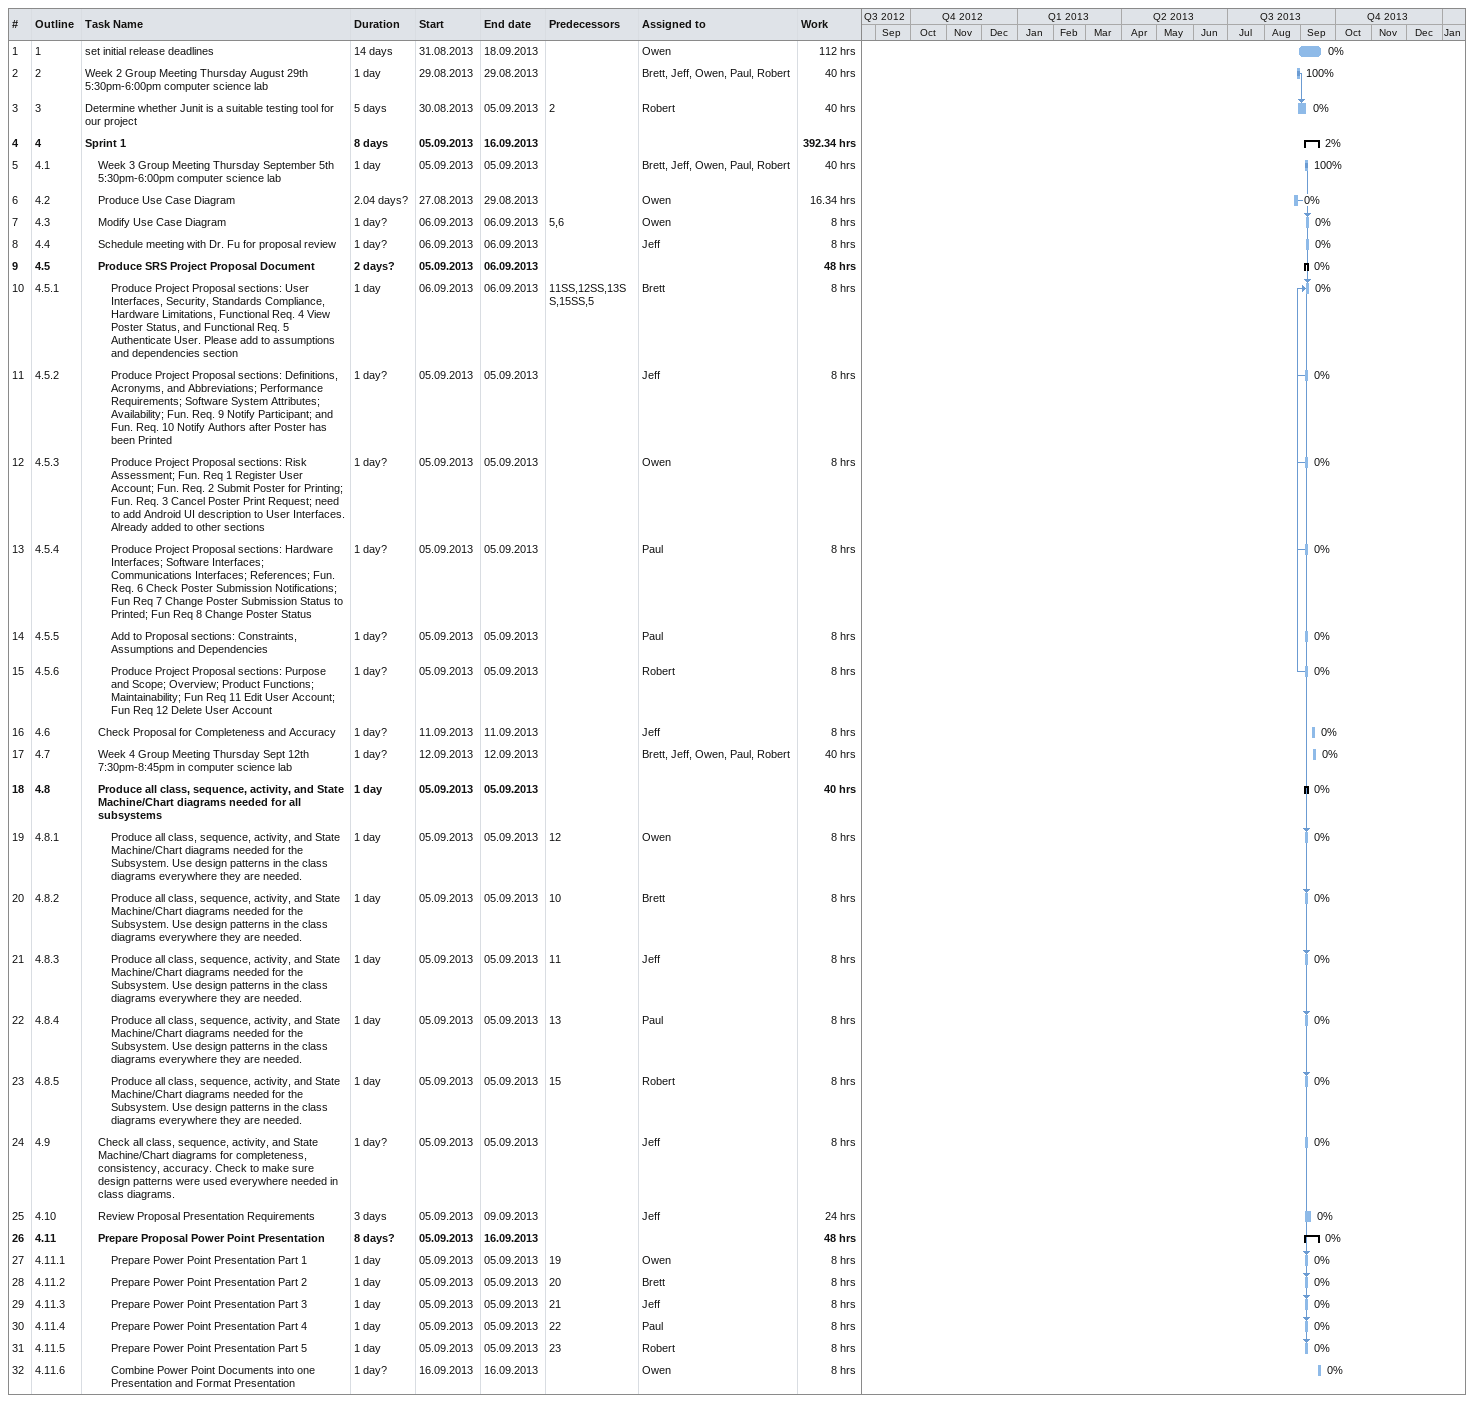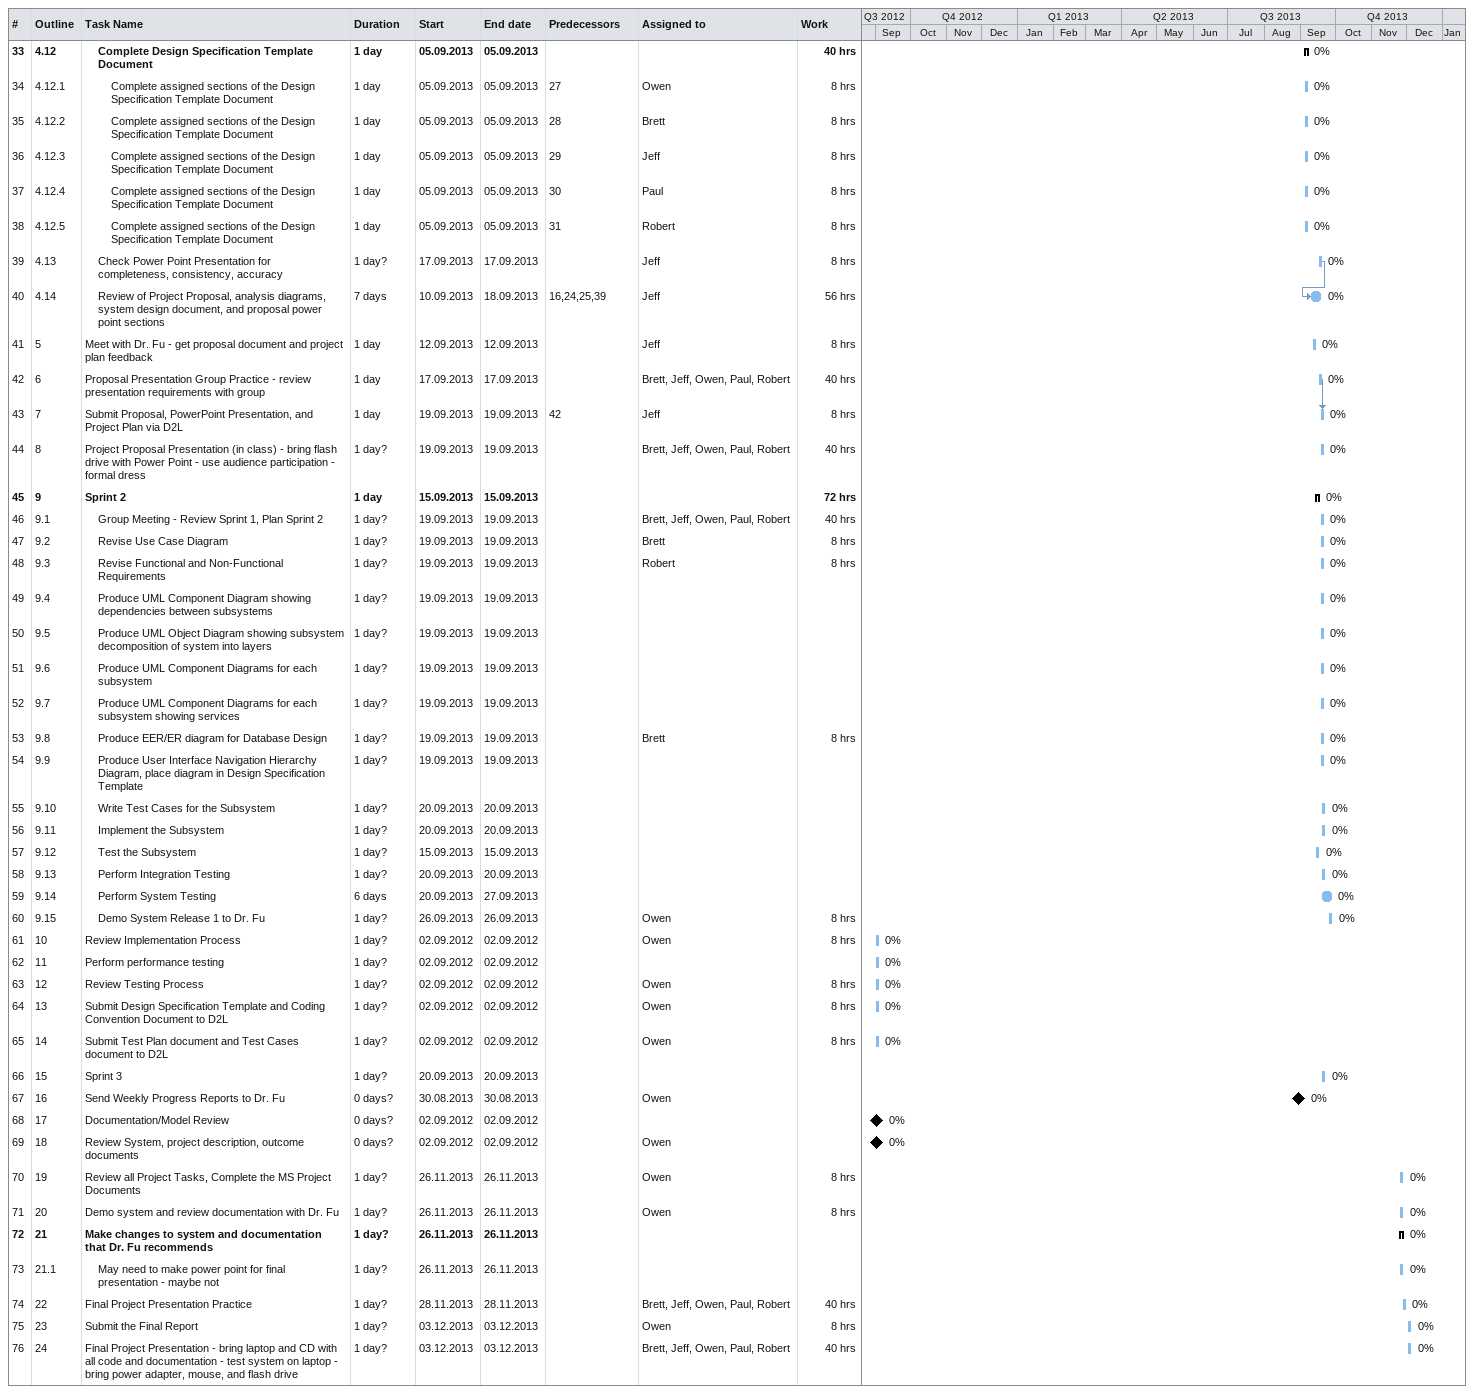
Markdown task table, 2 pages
| ID | WBS | Task | Duration | Start | Finish | Predecessors | Resources | % complete | Work (h) |
|---|---|---|---|---|---|---|---|---|---|
| 1 | 1 | set initial release deadlines | 14d | 2013-08-31 | 2013-09-18 |  | Owen | 0 | 112 |
| 2 | 2 | Week 2 Group Meeting Thursday August 29th 5:30pm-6:00pm computer science lab | 1d | 2013-08-29 | 2013-08-29 |  | Brett, Jeff, Owen, Paul, Robert | 100 | 40 |
| 3 | 3 | Determine whether Junit is a suitable testing tool for our project | 5d | 2013-08-30 | 2013-09-05 | 2 | Robert | 0 | 40 |
| 4 | 4 | **Sprint 1** | 8d | 2013-09-05 | 2013-09-16 |  |  | 2 | 392.34 |
| 5 | 4.1 | Week 3 Group Meeting Thursday September 5th 5:30pm-6:00pm computer science lab | 1d | 2013-09-05 | 2013-09-05 |  | Brett, Jeff, Owen, Paul, Robert | 100 | 40 |
| 6 | 4.2 | Produce Use Case Diagram | 2.04d? | 2013-08-27 | 2013-08-29 |  | Owen | 0 | 16.34 |
| 7 | 4.3 | Modify Use Case Diagram | 1d? | 2013-09-06 | 2013-09-06 | 5, 6 | Owen | 0 | 8 |
| 8 | 4.4 | Schedule meeting with Dr. Fu for proposal review | 1d? | 2013-09-06 | 2013-09-06 |  | Jeff | 0 | 8 |
| 9 | 4.5 | **Produce SRS Project Proposal Document** | 2d? | 2013-09-05 | 2013-09-06 |  |  | 0 | 48 |
| 10 | 4.5.1 | Produce Project Proposal sections: User Interfaces, Security, Standards Compliance, Hardware Limitations, Functional Req. 4 View Poster Status, and Functional Req. 5 Authenticate User. Please add to assumptions and dependencies section | 1d | 2013-09-06 | 2013-09-06 | 11SS, 12SS, 13SS, 15SS, 5 | Brett | 0 | 8 |
| 11 | 4.5.2 | Produce Project Proposal sections: Definitions, Acronyms, and Abbreviations; Performance Requirements; Software System Attributes; Availability; Fun. Req. 9 Notify Participant; and Fun. Req. 10 Notify Authors after Poster has been Printed | 1d? | 2013-09-05 | 2013-09-05 |  | Jeff | 0 | 8 |
| 12 | 4.5.3 | Produce Project Proposal sections: Risk Assessment; Fun. Req 1 Register User Account; Fun. Req. 2 Submit Poster for Printing; Fun. Req. 3 Cancel Poster Print Request; need to add Android UI description to User Interfaces. Already added to other sections | 1d? | 2013-09-05 | 2013-09-05 |  | Owen | 0 | 8 |
| 13 | 4.5.4 | Produce Project Proposal sections: Hardware Interfaces; Software Interfaces; Communications Interfaces; References; Fun. Req. 6 Check Poster Submission Notifications; Fun Req 7 Change Poster Submission Status to Printed; Fun Req 8 Change Poster Status | 1d? | 2013-09-05 | 2013-09-05 |  | Paul | 0 | 8 |
| 14 | 4.5.5 | Add to Proposal sections: Constraints, Assumptions and Dependencies | 1d? | 2013-09-05 | 2013-09-05 |  | Paul | 0 | 8 |
| 15 | 4.5.6 | Produce Project Proposal sections: Purpose and Scope; Overview; Product Functions; Maintainability; Fun Req 11 Edit User Account; Fun Req 12 Delete User Account | 1d? | 2013-09-05 | 2013-09-05 |  | Robert | 0 | 8 |
| 16 | 4.6 | Check Proposal for Completeness and Accuracy | 1d? | 2013-09-11 | 2013-09-11 |  | Jeff | 0 | 8 |
| 17 | 4.7 | Week 4 Group Meeting Thursday Sept 12th 7:30pm-8:45pm in computer science lab | 1d? | 2013-09-12 | 2013-09-12 |  | Brett, Jeff, Owen, Paul, Robert | 0 | 40 |
| 18 | 4.8 | **Produce all class, sequence, activity, and State Machine/Chart diagrams needed for all subsystems** | 1d | 2013-09-05 | 2013-09-05 |  |  | 0 | 40 |
| 19 | 4.8.1 | Produce all class, sequence, activity, and State Machine/Chart diagrams needed for the Subsystem. Use design patterns in the class diagrams everywhere they are needed. | 1d | 2013-09-05 | 2013-09-05 | 12 | Owen | 0 | 8 |
| 20 | 4.8.2 | Produce all class, sequence, activity, and State Machine/Chart diagrams needed for the Subsystem. Use design patterns in the class diagrams everywhere they are needed. | 1d | 2013-09-05 | 2013-09-05 | 10 | Brett | 0 | 8 |
| 21 | 4.8.3 | Produce all class, sequence, activity, and State Machine/Chart diagrams needed for the Subsystem. Use design patterns in the class diagrams everywhere they are needed. | 1d | 2013-09-05 | 2013-09-05 | 11 | Jeff | 0 | 8 |
| 22 | 4.8.4 | Produce all class, sequence, activity, and State Machine/Chart diagrams needed for the Subsystem. Use design patterns in the class diagrams everywhere they are needed. | 1d | 2013-09-05 | 2013-09-05 | 13 | Paul | 0 | 8 |
| 23 | 4.8.5 | Produce all class, sequence, activity, and State Machine/Chart diagrams needed for the Subsystem. Use design patterns in the class diagrams everywhere they are needed. | 1d | 2013-09-05 | 2013-09-05 | 15 | Robert | 0 | 8 |
| 24 | 4.9 | Check all class, sequence, activity, and State Machine/Chart diagrams for completeness, consistency, accuracy. Check to make sure design patterns were used everywhere needed in class diagrams. | 1d? | 2013-09-05 | 2013-09-05 |  | Jeff | 0 | 8 |
| 25 | 4.10 | Review Proposal Presentation Requirements | 3d | 2013-09-05 | 2013-09-09 |  | Jeff | 0 | 24 |
| 26 | 4.11 | **Prepare Proposal Power Point Presentation** | 8d? | 2013-09-05 | 2013-09-16 |  |  | 0 | 48 |
| 27 | 4.11.1 | Prepare Power Point Presentation Part 1 | 1d | 2013-09-05 | 2013-09-05 | 19 | Owen | 0 | 8 |
| 28 | 4.11.2 | Prepare Power Point Presentation Part 2 | 1d | 2013-09-05 | 2013-09-05 | 20 | Brett | 0 | 8 |
| 29 | 4.11.3 | Prepare Power Point Presentation Part 3 | 1d | 2013-09-05 | 2013-09-05 | 21 | Jeff | 0 | 8 |
| 30 | 4.11.4 | Prepare Power Point Presentation Part 4 | 1d | 2013-09-05 | 2013-09-05 | 22 | Paul | 0 | 8 |
| 31 | 4.11.5 | Prepare Power Point Presentation Part 5 | 1d | 2013-09-05 | 2013-09-05 | 23 | Robert | 0 | 8 |
| 32 | 4.11.6 | Combine Power Point Documents into one Presentation and Format Presentation | 1d? | 2013-09-16 | 2013-09-16 |  | Owen | 0 | 8 |
| 33 | 4.12 | **Complete Design Specification Template Document** | 1d | 2013-09-05 | 2013-09-05 |  |  | 0 | 40 |
| 34 | 4.12.1 | Complete assigned sections of the Design Specification Template Document | 1d | 2013-09-05 | 2013-09-05 | 27 | Owen | 0 | 8 |
| 35 | 4.12.2 | Complete assigned sections of the Design Specification Template Document | 1d | 2013-09-05 | 2013-09-05 | 28 | Brett | 0 | 8 |
| 36 | 4.12.3 | Complete assigned sections of the Design Specification Template Document | 1d | 2013-09-05 | 2013-09-05 | 29 | Jeff | 0 | 8 |
| 37 | 4.12.4 | Complete assigned sections of the Design Specification Template Document | 1d | 2013-09-05 | 2013-09-05 | 30 | Paul | 0 | 8 |
| 38 | 4.12.5 | Complete assigned sections of the Design Specification Template Document | 1d | 2013-09-05 | 2013-09-05 | 31 | Robert | 0 | 8 |
| 39 | 4.13 | Check Power Point Presentation for completeness, consistency, accuracy | 1d? | 2013-09-17 | 2013-09-17 |  | Jeff | 0 | 8 |
| 40 | 4.14 | Review of Project Proposal, analysis diagrams, system design document, and proposal power point sections | 7d | 2013-09-10 | 2013-09-18 | 16, 24, 25, 39 | Jeff | 0 | 56 |
| 41 | 5 | Meet with Dr. Fu - get proposal document and project plan feedback | 1d | 2013-09-12 | 2013-09-12 |  | Jeff | 0 | 8 |
| 42 | 6 | Proposal Presentation Group Practice - review presentation requirements with group | 1d | 2013-09-17 | 2013-09-17 |  | Brett, Jeff, Owen, Paul, Robert | 0 | 40 |
| 43 | 7 | Submit Proposal, PowerPoint Presentation, and Project Plan via D2L | 1d | 2013-09-19 | 2013-09-19 | 42 | Jeff | 0 | 8 |
| 44 | 8 | Project Proposal Presentation (in class) - bring flash drive with Power Point - use audience participation - formal dress | 1d? | 2013-09-19 | 2013-09-19 |  | Brett, Jeff, Owen, Paul, Robert | 0 | 40 |
| 45 | 9 | **Sprint 2** | 1d | 2013-09-15 | 2013-09-15 |  |  | 0 | 72 |
| 46 | 9.1 | Group Meeting - Review Sprint 1, Plan Sprint 2 | 1d? | 2013-09-19 | 2013-09-19 |  | Brett, Jeff, Owen, Paul, Robert | 0 | 40 |
| 47 | 9.2 | Revise Use Case Diagram | 1d? | 2013-09-19 | 2013-09-19 |  | Brett | 0 | 8 |
| 48 | 9.3 | Revise Functional and Non-Functional Requirements | 1d? | 2013-09-19 | 2013-09-19 |  | Robert | 0 | 8 |
| 49 | 9.4 | Produce UML Component Diagram showing dependencies between subsystems | 1d? | 2013-09-19 | 2013-09-19 |  |  | 0 |  |
| 50 | 9.5 | Produce UML Object Diagram showing subsystem decomposition of system into layers | 1d? | 2013-09-19 | 2013-09-19 |  |  | 0 |  |
| 51 | 9.6 | Produce UML Component Diagrams for each subsystem | 1d? | 2013-09-19 | 2013-09-19 |  |  | 0 |  |
| 52 | 9.7 | Produce UML Component Diagrams for each subsystem showing services | 1d? | 2013-09-19 | 2013-09-19 |  |  | 0 |  |
| 53 | 9.8 | Produce EER/ER diagram for Database Design | 1d? | 2013-09-19 | 2013-09-19 |  | Brett | 0 | 8 |
| 54 | 9.9 | Produce User Interface Navigation Hierarchy Diagram, place diagram in Design Specification Template | 1d? | 2013-09-19 | 2013-09-19 |  |  | 0 |  |
| 55 | 9.10 | Write Test Cases for the Subsystem | 1d? | 2013-09-20 | 2013-09-20 |  |  | 0 |  |
| 56 | 9.11 | Implement the Subsystem | 1d? | 2013-09-20 | 2013-09-20 |  |  | 0 |  |
| 57 | 9.12 | Test the Subsystem | 1d? | 2013-09-15 | 2013-09-15 |  |  | 0 |  |
| 58 | 9.13 | Perform Integration Testing | 1d? | 2013-09-20 | 2013-09-20 |  |  | 0 |  |
| 59 | 9.14 | Perform System Testing | 6d | 2013-09-20 | 2013-09-27 |  |  | 0 |  |
| 60 | 9.15 | Demo System Release 1 to Dr. Fu | 1d? | 2013-09-26 | 2013-09-26 |  | Owen | 0 | 8 |
| 61 | 10 | Review Implementation Process | 1d? | 2012-09-02 | 2012-09-02 |  | Owen | 0 | 8 |
| 62 | 11 | Perform performance testing | 1d? | 2012-09-02 | 2012-09-02 |  |  | 0 |  |
| 63 | 12 | Review Testing Process | 1d? | 2012-09-02 | 2012-09-02 |  | Owen | 0 | 8 |
| 64 | 13 | Submit Design Specification Template and Coding Convention Document to D2L | 1d? | 2012-09-02 | 2012-09-02 |  | Owen | 0 | 8 |
| 65 | 14 | Submit Test Plan document and Test Cases document to D2L | 1d? | 2012-09-02 | 2012-09-02 |  | Owen | 0 | 8 |
| 66 | 15 | Sprint 3 | 1d? | 2013-09-20 | 2013-09-20 |  |  | 0 |  |
| 67 | 16 | Send Weekly Progress Reports to Dr. Fu | 0d? | 2013-08-30 | 2013-08-30 |  | Owen | 0 |  |
| 68 | 17 | Documentation/Model Review | 0d? | 2012-09-02 | 2012-09-02 |  |  | 0 |  |
| 69 | 18 | Review System, project description, outcome documents | 0d? | 2012-09-02 | 2012-09-02 |  | Owen | 0 |  |
| 70 | 19 | Review all Project Tasks, Complete the MS Project Documents | 1d? | 2013-11-26 | 2013-11-26 |  | Owen | 0 | 8 |
| 71 | 20 | Demo system and review documentation with Dr. Fu | 1d? | 2013-11-26 | 2013-11-26 |  | Owen | 0 | 8 |
| 72 | 21 | **Make changes to system and documentation that Dr. Fu recommends** | 1d? | 2013-11-26 | 2013-11-26 |  |  | 0 |  |
| 73 | 21.1 | May need to make power point for final presentation - maybe not | 1d? | 2013-11-26 | 2013-11-26 |  |  | 0 |  |
| 74 | 22 | Final Project Presentation Practice | 1d? | 2013-11-28 | 2013-11-28 |  | Brett, Jeff, Owen, Paul, Robert | 0 | 40 |
| 75 | 23 | Submit the Final Report | 1d? | 2013-12-03 | 2013-12-03 |  | Owen | 0 | 8 |
| 76 | 24 | Final Project Presentation - bring laptop and CD with all code and documentation - test system on laptop - bring power adapter, mouse, and flash drive | 1d? | 2013-12-03 | 2013-12-03 |  | Brett, Jeff, Owen, Paul, Robert | 0 | 40 |
